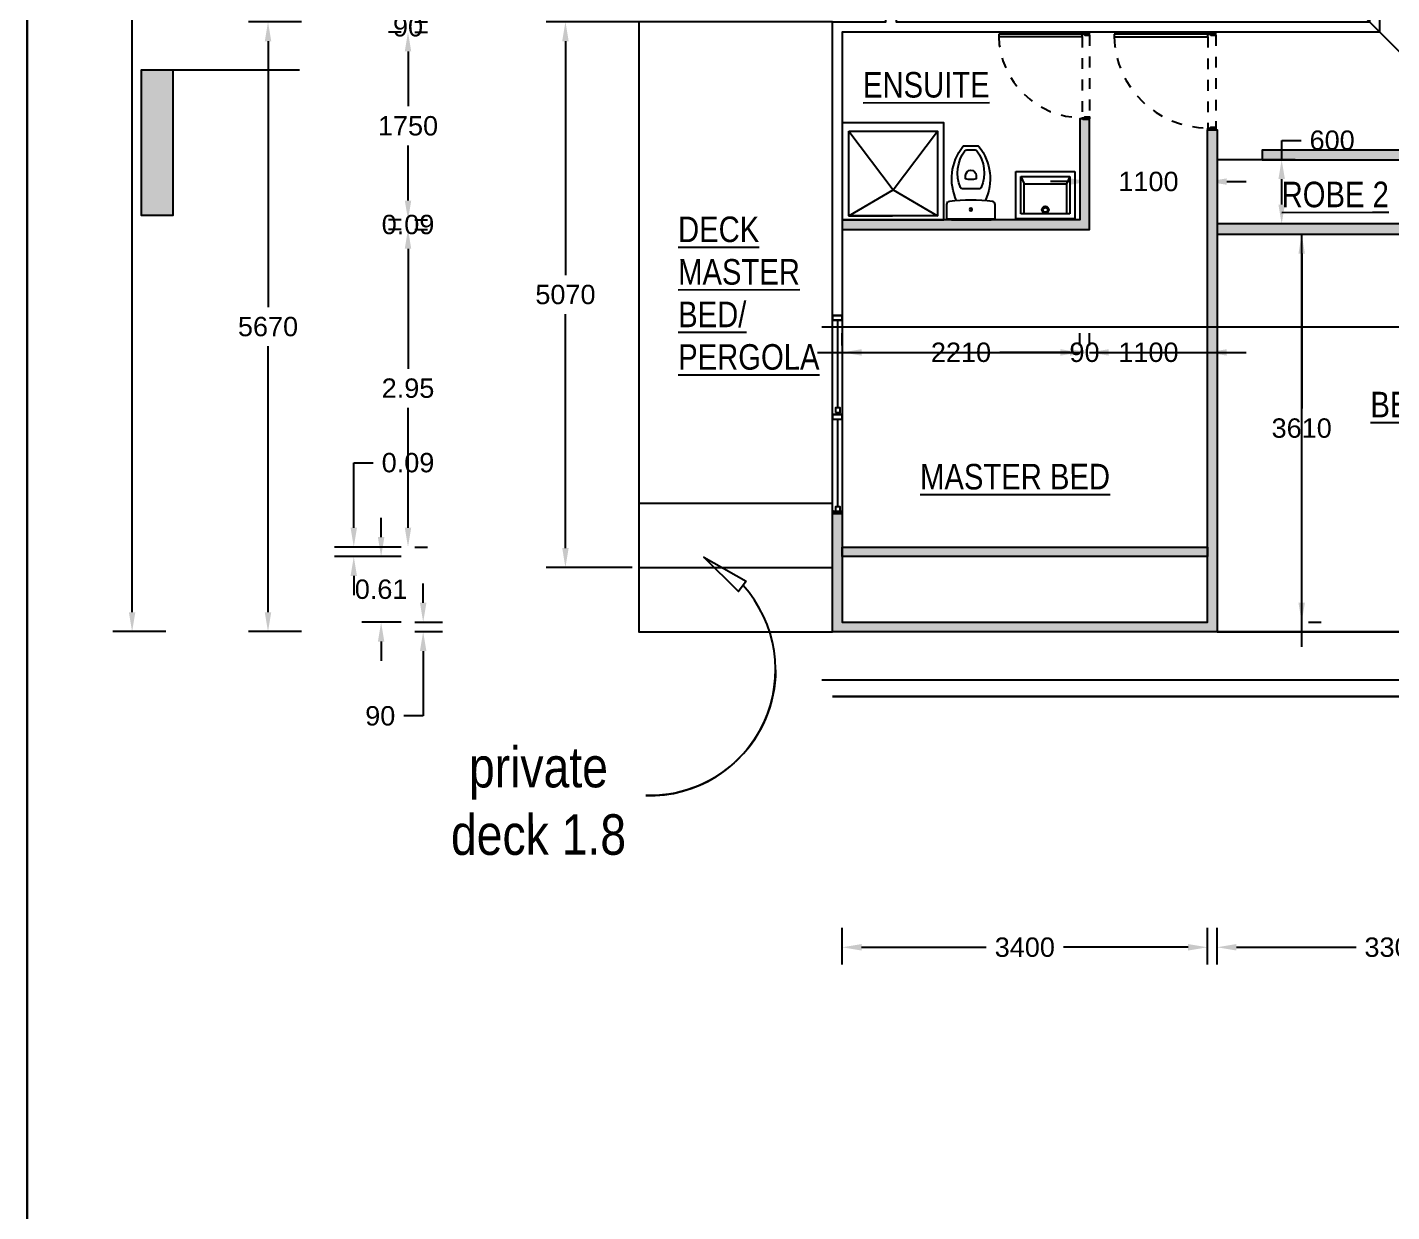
# Model space of a CAD drawing. Header units: metres. Extents: x 8 to 298, y 7 to 251.
# Drawn here: x 236.03 to 248.71, y 181.35 to 192.36 of the extents above; entities that cross this region are included whole.
import ezdxf

# ---------------------------------------------------------------- set-up
doc = ezdxf.new("R2010")
doc.units = ezdxf.units.M
doc.header["$MEASUREMENT"] = 0
for name, pattern in [('ACAD_ISO08W100', [36, 24, -3, 6, -3]), ('DASHED', [19.05, 12.7, -6.35]), ('HIDDEN2', [0.1875, 0.125, -0.0625]), ('HIDDEN4', [0.09375, 0.0625, -0.03125])]:
    doc.linetypes.add(name, pattern=pattern)
for name, color, linetype in [('A-MUROS', 1, 'Continuous'), ('A-NOMBRE_MATERIAL', 4, 'Continuous'), ('A-TEXTOS', 2, 'Continuous'), ('NUEVO DIBUJO', 2, 'Continuous'), ('OP-PROY 1', 8, 'HIDDEN4'), ('OP-PROY 2', 1, 'HIDDEN4')]:
    doc.layers.add(name, color=color, linetype=linetype)
doc.styles.get("Standard").update_dxf_attribs({"font": 'arial.ttf'})
doc.dimstyles.get("Standard").update_dxf_attribs({"dimtxt": 0.18, "dimasz": 0.18, "dimexe": 0.18, "dimexo": 0.0625, "dimgap": 0.09, "dimtad": 0, "dimtih": 1, "dimtoh": 1, "dimzin": 0, "dimdsep": 46, "dimtxsty": 'Standard', "dimcen": 0.09, "dimadec": 0, "dimazin": 0, "dimtfac": 1, "dimtofl": 0, "dimtmove": 0, "dimatfit": 3, "dimfxl": 1, "dimtolj": 1, "dimtzin": 0, "dimarcsym": 0})

# ---------------------------------------------------------------- blocks, each defined once
blk = doc.blocks.new('lavabo')
at = {"layer": 'A-NOMBRE_MATERIAL'}
for p, q in [((3727.56, 8883.29), (3746.3, 8883.29)), ((3727.56, 8868.29), (3727.56, 8883.29)), ((3729.06, 8881.79), (3744.8, 8881.79)), ((3729.06, 8869.79), (3729.06, 8881.79)), ((3730.17, 8872.22), (3730.17, 8881.79)), ((3743.7, 8881.79), (3743.7, 8872.22)), ((3744.8, 8881.79), (3744.8, 8869.79)), ((3746.3, 8883.29), (3746.3, 8868.29)), ((3729.06, 8869.79), (3730.17, 8872.22)), ((3743.7, 8872.22), (3730.17, 8872.22)), ((3744.8, 8869.79), (3743.7, 8872.22)), ((3746.3, 8868.29), (3727.56, 8868.29)), ((3744.8, 8869.79), (3729.06, 8869.79))]:
    blk.add_line(p, q, dxfattribs=at)
for radius in [1.12, 0.75]:
    blk.add_circle((3736.93, 8880.47), radius, dxfattribs=at)
blk = doc.blocks.new('wc')
at = {"layer": 'A-NOMBRE_MATERIAL'}
blk.add_lwpolyline([(3815.26, 8922.86, 0.282054), (3792.38, 8920.24, 0.230623), (3792.04, 8919.53), (3792.04, 8914.14, 0.230623), (3792.38, 8913.44, 0.282054), (3815.26, 8910.81)], format="xyb", dxfattribs=at)
for points in [[(3815.56, 8925.92, -0.379717), (3816.89, 8927.1), (3822.83, 8927.1), (3822.83, 8906.58), (3816.89, 8906.58, -0.379717), (3815.56, 8907.76, -0.059669)], [(3809.66, 8912.45, 0.301967), (3810.2, 8913.27), (3810.2, 8920.41, 0.301967), (3809.66, 8921.23, 0.26573), (3794.18, 8919.34, 0.236687), (3793.83, 8918.62), (3793.83, 8915.06, 0.236687), (3794.18, 8914.34, 0.26573)], [(3804.59, 8914.61), (3806.07, 8914.61, 0.131931), (3806.07, 8919.07), (3804.59, 8919.07, 1)]]:
    blk.add_lwpolyline(points, format="xyb", close=True, dxfattribs=at)
blk.add_circle((3819, 8916.83), 0.567, dxfattribs=at)
blk.add_arc((3891.4, 8916.84), 76.38, 172.2786, 172.2821, dxfattribs=at)
blk = doc.blocks.new('*D126')
at = {"layer": 'A-TEXTOS', "color": 0, "lineweight": -2, "transparency": 16777216}
for p, q in [((237.312, 198.779), (236.82, 198.779)), ((237, 198.599), (237, 192.943)), ((237, 186.923), (237, 192.579)), ((237.312, 186.743), (236.82, 186.743))]:
    blk.add_line(p, q, dxfattribs=at)
at = {"layer": 'A-TEXTOS', "color": 0, "transparency": 16777216}
for points in [[(236.97, 198.599), (237.03, 198.599), (237, 198.779)], [(236.97, 186.923), (237.03, 186.923), (237, 186.743)]]:
    blk.add_solid(points, dxfattribs=at)
at = {"layer": 'Defpoints', "color": 0, "transparency": 16777216}
for p in [(237, 198.779), (237.375, 198.779), (237.375, 186.743)]:
    blk.add_point(p, dxfattribs=at)
at = {"layer": 'A-TEXTOS', "color": 0, "transparency": 16777216, "insert": (237, 192.761), "char_height": 0.18, "attachment_point": 5}
blk.add_mtext('\\A1;12050', dxfattribs=at)
blk = doc.blocks.new('*D127')
at = {"layer": 'A-TEXTOS', "color": 0, "lineweight": -2, "transparency": 16777216}
for p, q in [((238.575, 192.408), (238.083, 192.408)), ((238.263, 192.228), (238.263, 189.757)), ((238.263, 186.923), (238.263, 189.394)), ((238.575, 186.743), (238.083, 186.743))]:
    blk.add_line(p, q, dxfattribs=at)
at = {"layer": 'A-TEXTOS', "color": 0, "transparency": 16777216}
for points in [[(238.233, 192.228), (238.293, 192.228), (238.263, 192.408)], [(238.233, 186.923), (238.293, 186.923), (238.263, 186.743)]]:
    blk.add_solid(points, dxfattribs=at)
at = {"layer": 'Defpoints', "color": 0, "transparency": 16777216}
for p in [(238.263, 192.408), (238.637, 192.408), (238.637, 186.743)]:
    blk.add_point(p, dxfattribs=at)
at = {"layer": 'A-TEXTOS', "color": 0, "transparency": 16777216, "insert": (238.263, 189.576), "char_height": 0.18, "attachment_point": 5}
blk.add_mtext('\\A1;5670', dxfattribs=at)
blk = doc.blocks.new('*D129')
at = {"layer": 'A-TEXTOS', "color": 0, "lineweight": -2, "transparency": 16777216}
for p, q in [((239.705, 187.011), (239.705, 187.191)), ((239.626, 186.831), (239.885, 186.831)), ((239.626, 186.743), (239.885, 186.743)), ((239.705, 186.563), (239.705, 185.96)), ((239.705, 185.96), (239.525, 185.96))]:
    blk.add_line(p, q, dxfattribs=at)
at = {"layer": 'A-TEXTOS', "color": 0, "transparency": 16777216}
for points in [[(239.675, 187.011), (239.735, 187.011), (239.705, 186.831)], [(239.675, 186.563), (239.735, 186.563), (239.705, 186.743)]]:
    blk.add_solid(points, dxfattribs=at)
at = {"layer": 'Defpoints', "color": 0, "transparency": 16777216}
for p in [(239.564, 186.831), (239.705, 186.831), (239.564, 186.743)]:
    blk.add_point(p, dxfattribs=at)
at = {"layer": 'A-TEXTOS', "color": 0, "transparency": 16777216, "insert": (239.306, 185.96), "char_height": 0.18, "attachment_point": 5}
blk.add_mtext('\\A1;90', dxfattribs=at)
blk = doc.blocks.new('*D130')
at = {"layer": 'A-TEXTOS', "color": 0, "lineweight": -2, "transparency": 16777216}
for p, q in [((239.314, 187.621), (239.314, 187.801)), ((239.501, 187.441), (239.134, 187.441)), ((239.501, 186.831), (239.134, 186.831)), ((239.314, 186.651), (239.314, 186.471))]:
    blk.add_line(p, q, dxfattribs=at)
at = {"layer": 'A-TEXTOS', "color": 0, "transparency": 16777216}
for points in [[(239.284, 187.621), (239.344, 187.621), (239.314, 187.441)], [(239.284, 186.651), (239.344, 186.651), (239.314, 186.831)]]:
    blk.add_solid(points, dxfattribs=at)
at = {"layer": 'Defpoints', "color": 0, "transparency": 16777216}
for p in [(239.314, 187.441), (239.564, 187.441), (239.564, 186.831)]:
    blk.add_point(p, dxfattribs=at)
at = {"layer": 'A-TEXTOS', "color": 0, "transparency": 16777216, "insert": (239.314, 187.136), "char_height": 0.18, "attachment_point": 5}
blk.add_mtext('\\A1;0.61', dxfattribs=at)
blk = doc.blocks.new('*D93')
at = {"layer": 'A-TEXTOS', "color": 0, "lineweight": -2, "transparency": 16777216}
for p, q in [((245.896, 190.726), (245.896, 191.104)), ((246.993, 190.726), (246.993, 191.104)), ((245.716, 190.924), (245.536, 190.924)), ((247.173, 190.924), (247.353, 190.924))]:
    blk.add_line(p, q, dxfattribs=at)
at = {"layer": 'A-TEXTOS', "color": 0, "transparency": 16777216}
for points in [[(245.716, 190.954), (245.716, 190.894), (245.896, 190.924)], [(247.173, 190.954), (247.173, 190.894), (246.993, 190.924)]]:
    blk.add_solid(points, dxfattribs=at)
at = {"layer": 'Defpoints', "color": 0, "transparency": 16777216}
for p in [(246.993, 190.924), (245.896, 190.664), (246.993, 190.664)]:
    blk.add_point(p, dxfattribs=at)
at = {"layer": 'A-TEXTOS', "color": 0, "transparency": 16777216, "insert": (246.445, 190.924), "char_height": 0.18, "attachment_point": 5}
blk.add_mtext('\\A1;1100', dxfattribs=at)
blk = doc.blocks.new('*D98')
at = {"layer": 'A-TEXTOS', "color": 0, "lineweight": -2, "transparency": 16777216}
for p, q in [((243.599, 189.4), (243.599, 189.517)), ((245.807, 189.4), (245.807, 189.517)), ((243.779, 189.337), (244.343, 189.337)), ((245.627, 189.337), (245.063, 189.337))]:
    blk.add_line(p, q, dxfattribs=at)
at = {"layer": 'A-TEXTOS', "color": 0, "transparency": 16777216}
for points in [[(243.779, 189.367), (243.779, 189.307), (243.599, 189.337)], [(245.627, 189.367), (245.627, 189.307), (245.807, 189.337)]]:
    blk.add_solid(points, dxfattribs=at)
at = {"layer": 'Defpoints', "color": 0, "transparency": 16777216}
for p in [(243.599, 189.337), (245.807, 189.337), (245.807, 189.337)]:
    blk.add_point(p, dxfattribs=at)
at = {"layer": 'A-TEXTOS', "color": 0, "transparency": 16777216, "insert": (244.703, 189.337), "char_height": 0.18, "attachment_point": 5}
blk.add_mtext('\\A1;2210', dxfattribs=at)
blk = doc.blocks.new('*D99')
at = {"layer": 'A-TEXTOS', "color": 0, "lineweight": -2, "transparency": 16777216}
for p, q in [((245.807, 189.4), (245.807, 189.517)), ((245.896, 189.4), (245.896, 189.517)), ((245.627, 189.337), (245.447, 189.337)), ((246.076, 189.337), (246.256, 189.337))]:
    blk.add_line(p, q, dxfattribs=at)
at = {"layer": 'A-TEXTOS', "color": 0, "transparency": 16777216}
for points in [[(245.627, 189.367), (245.627, 189.307), (245.807, 189.337)], [(246.076, 189.367), (246.076, 189.307), (245.896, 189.337)]]:
    blk.add_solid(points, dxfattribs=at)
at = {"layer": 'Defpoints', "color": 0, "transparency": 16777216}
for p in [(245.807, 189.337), (245.896, 189.337), (245.896, 189.337)]:
    blk.add_point(p, dxfattribs=at)
at = {"layer": 'A-TEXTOS', "color": 0, "transparency": 16777216, "insert": (245.851, 189.337), "char_height": 0.18, "width": 0.54591, "attachment_point": 5}
blk.add_mtext('\\A1;90', dxfattribs=at)
blk = doc.blocks.new('*D187')
at = {"layer": 'A-TEXTOS', "color": 0, "lineweight": -2, "transparency": 16777216}
for p, q in [((245.896, 189.4), (245.896, 189.517)), ((246.993, 189.4), (246.993, 189.517)), ((245.716, 189.337), (245.536, 189.337)), ((247.173, 189.337), (247.353, 189.337))]:
    blk.add_line(p, q, dxfattribs=at)
at = {"layer": 'A-TEXTOS', "color": 0, "transparency": 16777216}
for points in [[(245.716, 189.367), (245.716, 189.307), (245.896, 189.337)], [(247.173, 189.367), (247.173, 189.307), (246.993, 189.337)]]:
    blk.add_solid(points, dxfattribs=at)
at = {"layer": 'Defpoints', "color": 0, "transparency": 16777216}
for p in [(245.896, 189.337), (246.993, 189.337), (246.993, 189.337)]:
    blk.add_point(p, dxfattribs=at)
at = {"layer": 'A-TEXTOS', "color": 0, "transparency": 16777216, "insert": (246.445, 189.337), "char_height": 0.18, "attachment_point": 5}
blk.add_mtext('\\A1;1100', dxfattribs=at)
blk = doc.blocks.new('*D100')
at = {"layer": 'Defpoints', "color": 0, "transparency": 16777216}
for p in [(247.869, 190.435), (247.869, 190.435), (247.869, 186.831)]:
    blk.add_point(p, dxfattribs=at)
at = {"layer": 'NUEVO DIBUJO', "color": 0, "lineweight": -2, "transparency": 16777216}
for p, q in [((247.932, 190.435), (248.049, 190.435)), ((247.869, 190.255), (247.869, 188.815)), ((247.869, 187.011), (247.869, 188.451)), ((247.932, 186.831), (248.049, 186.831))]:
    blk.add_line(p, q, dxfattribs=at)
at = {"layer": 'NUEVO DIBUJO', "color": 0, "transparency": 16777216}
for points in [[(247.839, 190.255), (247.899, 190.255), (247.869, 190.435)], [(247.839, 187.011), (247.899, 187.011), (247.869, 186.831)]]:
    blk.add_solid(points, dxfattribs=at)
at = {"layer": 'NUEVO DIBUJO', "color": 0, "transparency": 16777216, "insert": (247.869, 188.633), "char_height": 0.18, "attachment_point": 5}
blk.add_mtext('\\A1;3610', dxfattribs=at)
blk = doc.blocks.new('*D188')
at = {"layer": 'A-TEXTOS', "color": 0, "lineweight": -2, "transparency": 16777216}
for p, q in [((247.683, 191.127), (247.683, 191.307)), ((247.683, 191.307), (247.863, 191.307)), ((247.807, 191.127), (247.503, 191.127)), ((247.683, 190.71), (247.683, 190.947)), ((247.807, 190.53), (247.503, 190.53))]:
    blk.add_line(p, q, dxfattribs=at)
at = {"layer": 'A-TEXTOS', "color": 0, "transparency": 16777216}
for points in [[(247.653, 190.947), (247.713, 190.947), (247.683, 191.127)], [(247.653, 190.71), (247.713, 190.71), (247.683, 190.53)]]:
    blk.add_solid(points, dxfattribs=at)
at = {"layer": 'Defpoints', "color": 0, "transparency": 16777216}
for p in [(247.683, 191.127), (247.869, 191.127), (247.869, 190.53)]:
    blk.add_point(p, dxfattribs=at)
at = {"layer": 'A-TEXTOS', "color": 0, "transparency": 16777216, "insert": (248.152, 191.307), "char_height": 0.18, "attachment_point": 5}
blk.add_mtext('\\A1;600', dxfattribs=at)
blk = doc.blocks.new('*D101')
at = {"layer": 'A-TEXTOS', "color": 0, "lineweight": -2, "transparency": 16777216}
for p, q in [((239.06, 187.709), (239.06, 188.312)), ((239.06, 188.312), (239.24, 188.312)), ((239.501, 187.529), (238.88, 187.529)), ((239.501, 187.441), (238.88, 187.441)), ((239.06, 187.261), (239.06, 187.081))]:
    blk.add_line(p, q, dxfattribs=at)
at = {"layer": 'A-TEXTOS', "color": 0, "transparency": 16777216}
for points in [[(239.03, 187.709), (239.09, 187.709), (239.06, 187.529)], [(239.03, 187.261), (239.09, 187.261), (239.06, 187.441)]]:
    blk.add_solid(points, dxfattribs=at)
at = {"layer": 'Defpoints', "color": 0, "transparency": 16777216}
for p in [(239.06, 187.529), (239.564, 187.529), (239.564, 187.441)]:
    blk.add_point(p, dxfattribs=at)
at = {"layer": 'A-TEXTOS', "color": 0, "transparency": 16777216, "insert": (239.564, 188.312), "char_height": 0.18, "attachment_point": 5}
blk.add_mtext('\\A1;0.09', dxfattribs=at)
blk = doc.blocks.new('*D102')
at = {"layer": 'A-TEXTOS', "color": 0, "lineweight": -2, "transparency": 16777216}
for p, q in [((239.626, 190.48), (239.744, 190.48)), ((239.564, 190.3), (239.564, 189.186)), ((239.564, 187.709), (239.564, 188.822)), ((239.626, 187.529), (239.744, 187.529))]:
    blk.add_line(p, q, dxfattribs=at)
at = {"layer": 'A-TEXTOS', "color": 0, "transparency": 16777216}
for points in [[(239.534, 190.3), (239.594, 190.3), (239.564, 190.48)], [(239.534, 187.709), (239.594, 187.709), (239.564, 187.529)]]:
    blk.add_solid(points, dxfattribs=at)
at = {"layer": 'Defpoints', "color": 0, "transparency": 16777216}
for p in [(239.564, 190.48), (239.564, 190.48), (239.564, 187.529)]:
    blk.add_point(p, dxfattribs=at)
at = {"layer": 'A-TEXTOS', "color": 0, "transparency": 16777216, "insert": (239.564, 189.004), "char_height": 0.18, "attachment_point": 5}
blk.add_mtext('\\A1;2.95', dxfattribs=at)
blk = doc.blocks.new('*D107')
at = {"layer": 'A-TEXTOS', "color": 0, "lineweight": -2, "transparency": 16777216}
for p, q in [((239.564, 192.588), (239.564, 192.768)), ((239.626, 192.408), (239.744, 192.408)), ((239.501, 192.313), (239.384, 192.313)), ((239.564, 192.133), (239.564, 191.953))]:
    blk.add_line(p, q, dxfattribs=at)
at = {"layer": 'A-TEXTOS', "color": 0, "transparency": 16777216}
for points in [[(239.534, 192.588), (239.594, 192.588), (239.564, 192.408)], [(239.534, 192.133), (239.594, 192.133), (239.564, 192.313)]]:
    blk.add_solid(points, dxfattribs=at)
at = {"layer": 'Defpoints', "color": 0, "transparency": 16777216}
for p in [(239.564, 192.408), (239.564, 192.313), (239.564, 192.313)]:
    blk.add_point(p, dxfattribs=at)
at = {"layer": 'A-TEXTOS', "color": 0, "transparency": 16777216, "insert": (239.564, 192.361), "char_height": 0.18, "attachment_point": 5}
blk.add_mtext('\\A1;90', dxfattribs=at)
blk = doc.blocks.new('*D108')
at = {"layer": 'A-TEXTOS', "color": 0, "lineweight": -2, "transparency": 16777216}
for p, q in [((239.626, 192.313), (239.744, 192.313)), ((239.564, 192.133), (239.564, 191.623)), ((239.564, 190.748), (239.564, 191.259)), ((239.626, 190.568), (239.744, 190.568))]:
    blk.add_line(p, q, dxfattribs=at)
at = {"layer": 'A-TEXTOS', "color": 0, "transparency": 16777216}
for points in [[(239.534, 192.133), (239.594, 192.133), (239.564, 192.313)], [(239.534, 190.748), (239.594, 190.748), (239.564, 190.568)]]:
    blk.add_solid(points, dxfattribs=at)
at = {"layer": 'Defpoints', "color": 0, "transparency": 16777216}
for p in [(239.564, 192.313), (239.564, 190.568), (239.564, 190.568)]:
    blk.add_point(p, dxfattribs=at)
at = {"layer": 'A-TEXTOS', "color": 0, "transparency": 16777216, "insert": (239.564, 191.441), "char_height": 0.18, "attachment_point": 5}
blk.add_mtext('\\A1;1750', dxfattribs=at)
blk = doc.blocks.new('*D109')
at = {"layer": 'A-TEXTOS', "color": 0, "lineweight": -2, "transparency": 16777216}
for p, q in [((239.564, 190.748), (239.564, 190.928)), ((239.501, 190.568), (239.384, 190.568)), ((239.501, 190.48), (239.384, 190.48)), ((239.564, 190.3), (239.564, 190.12))]:
    blk.add_line(p, q, dxfattribs=at)
at = {"layer": 'A-TEXTOS', "color": 0, "transparency": 16777216}
for points in [[(239.534, 190.748), (239.594, 190.748), (239.564, 190.568)], [(239.534, 190.3), (239.594, 190.3), (239.564, 190.48)]]:
    blk.add_solid(points, dxfattribs=at)
at = {"layer": 'Defpoints', "color": 0, "transparency": 16777216}
for p in [(239.564, 190.568), (239.564, 190.48), (239.564, 190.48)]:
    blk.add_point(p, dxfattribs=at)
at = {"layer": 'A-TEXTOS', "color": 0, "transparency": 16777216, "insert": (239.564, 190.524), "char_height": 0.18, "attachment_point": 5}
blk.add_mtext('\\A1;0.09', dxfattribs=at)
blk = doc.blocks.new('*D112')
at = {"layer": 'Defpoints', "color": 0, "transparency": 16777216}
for p in [(246.993, 183.811), (243.599, 183.589), (246.993, 183.589)]:
    blk.add_point(p, dxfattribs=at)
at = {"layer": 'NUEVO DIBUJO', "color": 0, "lineweight": -2, "transparency": 16777216}
for p, q in [((243.599, 183.652), (243.599, 183.991)), ((246.993, 183.652), (246.993, 183.991)), ((243.779, 183.811), (244.938, 183.811)), ((246.813, 183.811), (245.655, 183.811))]:
    blk.add_line(p, q, dxfattribs=at)
at = {"layer": 'NUEVO DIBUJO', "color": 0, "transparency": 16777216}
for points in [[(243.779, 183.841), (243.779, 183.781), (243.599, 183.811)], [(246.813, 183.841), (246.813, 183.781), (246.993, 183.811)]]:
    blk.add_solid(points, dxfattribs=at)
at = {"layer": 'NUEVO DIBUJO', "color": 0, "transparency": 16777216, "insert": (245.296, 183.811), "char_height": 0.18, "attachment_point": 5}
blk.add_mtext('\\A1;3400', dxfattribs=at)
blk = doc.blocks.new('*D113')
at = {"layer": 'Defpoints', "color": 0, "transparency": 16777216}
for p in [(250.382, 183.811), (247.082, 183.589), (250.382, 183.589)]:
    blk.add_point(p, dxfattribs=at)
at = {"layer": 'NUEVO DIBUJO', "color": 0, "lineweight": -2, "transparency": 16777216}
for p, q in [((247.082, 183.652), (247.082, 183.991)), ((250.382, 183.652), (250.382, 183.991)), ((247.262, 183.811), (248.374, 183.811)), ((250.202, 183.811), (249.09, 183.811))]:
    blk.add_line(p, q, dxfattribs=at)
at = {"layer": 'NUEVO DIBUJO', "color": 0, "transparency": 16777216}
for points in [[(247.262, 183.841), (247.262, 183.781), (247.082, 183.811)], [(250.202, 183.841), (250.202, 183.781), (250.382, 183.811)]]:
    blk.add_solid(points, dxfattribs=at)
at = {"layer": 'NUEVO DIBUJO', "color": 0, "transparency": 16777216, "insert": (248.732, 183.811), "char_height": 0.18, "attachment_point": 5}
blk.add_mtext('\\A1;3300', dxfattribs=at)
blk = doc.blocks.new('P-0')
for points in [[(-0.014, 1.259), (-0.047, 1.259), (-0.047, 0.1), (-0.014, 0.1)], [(-1.194, 0.01), (-1.188, 0.01), (-1.188, 0.09), (-1.194, 0.09)], [(-1.188, 0.1), (-1.174, 0.1), (-1.174, 0.062), (-1.161, 0.062), (-1.161, 0.016), (-1.161, 0), (-1.188, 0)], [(0, 0.1), (-0.014, 0.1), (-0.014, 0.062), (-0.026, 0.062), (-0.026, 0.016), (-0.026, 0), (0, 0)], [(0, 0.01), (0.006, 0.01), (0.006, 0.09), (0, 0.09)]]:
    blk.add_lwpolyline(points, close=True)
at = {"layer": 'OP-PROY 1', "linetype": 'HIDDEN4'}
blk.add_arc((-0.013, 0.1), 1.16, 91.6414, 179.9839, dxfattribs=at)
at = {"layer": 'OP-PROY 2', "linetype": 'HIDDEN2'}
for p, q in [((-0.047, 0.1), (-1.174, 0.1)), ((-0.026, 0), (-1.161, 0))]:
    blk.add_line(p, q, dxfattribs=at)
blk = doc.blocks.new('*D178')
at = {"layer": 'Defpoints', "color": 0, "transparency": 16777216}
for p in [(241.027, 192.408), (241.861, 192.408), (241.71, 187.339)]:
    blk.add_point(p, dxfattribs=at)
at = {"layer": 'NUEVO DIBUJO', "color": 0, "lineweight": -2, "transparency": 16777216}
for p, q in [((241.798, 192.408), (240.847, 192.408)), ((241.027, 192.228), (241.027, 190.056)), ((241.027, 187.519), (241.027, 189.692)), ((241.648, 187.339), (240.847, 187.339))]:
    blk.add_line(p, q, dxfattribs=at)
at = {"layer": 'NUEVO DIBUJO', "color": 0, "transparency": 16777216}
for points in [[(240.997, 192.228), (241.057, 192.228), (241.027, 192.408)], [(240.997, 187.519), (241.057, 187.519), (241.027, 187.339)]]:
    blk.add_solid(points, dxfattribs=at)
at = {"layer": 'NUEVO DIBUJO', "color": 0, "transparency": 16777216, "insert": (241.027, 189.874), "char_height": 0.18, "attachment_point": 5}
blk.add_mtext('\\A1;5070', dxfattribs=at)

msp = doc.modelspace()

# ---------------------------------------------------------------- hatches: boundary and pattern name
at = {"layer": 'A-MUROS'}
h = msp.add_hatch(color=256, dxfattribs=at)
h.dxf.hatch_style = 1
h.paths.add_polyline_path([(243.5101639, 187.8400809), (243.5989958, 187.8400809), (243.5989958, 186.8314109), (246.9933879, 186.8314109), (246.9933879, 191.4059469), (247.0824296, 191.4059469), (247.0824296, 186.742534), (243.5101639, 186.742534)])
h.paths.add_polyline_path([(243.5989958, 187.5292367), (246.9933879, 187.5292367), (246.9933879, 187.4405097), (243.5989958, 187.4405097)], flags=17)
edge = h.paths.add_edge_path()
edge.add_line((243.5989958, 190.4795591), (245.8958559, 190.4795591))
edge.add_line((245.8958559, 190.4795591), (245.8958559, 191.5075633))
edge.add_line((245.8958559, 191.5075633), (245.807084, 191.5075633))
edge.add_line((245.807084, 191.5075633), (245.807084, 190.568436))
edge.add_line((245.807084, 190.568436), (243.5989958, 190.568436))
h = msp.add_hatch(color=1, dxfattribs=at)
h.dxf.hatch_style = 1
h.paths.add_polyline_path([(249.4467913, 191.2154536), (247.5026971, 191.2154536), (247.5026971, 191.1267266), (249.4467913, 191.1267266)])
h.paths.add_polyline_path([(249.2838632, 190.5303673), (249.1950913, 190.5303673), (249.1950913, 191.1267266), (249.2838632, 191.1267266)])
h.paths.add_polyline_path([(247.0824296, 190.4351956), (249.2838632, 190.4351956), (249.2838632, 190.5303673), (247.0824296, 190.5303673)])
at = {"layer": 'NUEVO DIBUJO', "linetype": 'DASHED'}
h = msp.add_hatch(color=2, dxfattribs=at)
h.dxf.hatch_style = 1
h.paths.add_polyline_path([(253.3065983, 181.8951625), (251.9551603, 181.8951625), (251.9551603, 181.5969079), (253.3065983, 181.5969079)])
h.paths.add_polyline_path([(237.3812269, 191.9579427), (237.0829873, 191.9579427), (237.0829873, 190.6127995), (237.3812269, 190.6127995)])

# ---------------------------------------------------------------- linework, layer by layer
at = {"color": 0}
for p, q in [((236.0258756, 214.4002363), (236.0258756, 171.3259821)), ((244.5000994, 190.568436), (244.5445228, 190.568436)), ((244.6204953, 190.568436), (244.6140956, 190.568436)), ((244.6268951, 190.568436), (244.6204953, 190.568436)), ((244.633085, 190.568436), (244.6268951, 190.568436)), ((244.6395297, 190.568436), (244.633085, 190.568436)), ((244.6523291, 190.568436), (244.6395297, 190.568436)), ((244.6523291, 190.568436), (244.944139, 190.568436)), ((244.9503289, 190.568436), (244.944139, 190.568436)), ((244.9631734, 190.568436), (244.9503289, 190.568436)), ((244.9695731, 190.568436), (244.9631734, 190.568436)), ((244.9759578, 190.568436), (244.9695731, 190.568436)), ((244.9759578, 190.568436), (244.9759578, 190.568436)), ((243.5800064, 188.8237216), (243.535598, 188.8237216)), ((243.5800064, 188.7793581), (243.5800064, 188.8237216)), ((243.5101639, 187.8718548), (243.5101639, 187.8400809)), ((243.5101639, 187.8400809), (243.5989958, 187.8400809)), ((243.5989958, 187.8400809), (243.5101639, 187.8400809)), ((243.535598, 187.9036287), (243.535598, 187.8592652)), ((243.5800064, 187.9036287), (243.535598, 187.9036287)), ((243.5800064, 187.8592652), (243.5800064, 187.9036287)), ((243.5989958, 187.8400809), (243.5989958, 187.8592652)), ((241.8116241, 185.219787), (241.7736603, 185.219787))]:
    msp.add_line(p, q, dxfattribs=at)
at = {"color": 7}
for p, q in [((244.6140956, 190.568436), (244.658519, 190.568436)), ((244.6523291, 190.568436), (244.944139, 190.568436)), ((244.944139, 190.568436), (244.9821477, 190.568436))]:
    msp.add_line(p, q, dxfattribs=at)
at = {"color": 174}
for p, q in [((243.5545724, 189.6359033), (243.5545724, 188.8237216)), ((243.5545724, 188.7158104), (243.5545724, 187.9036287))]:
    msp.add_line(p, q, dxfattribs=at)
at = {"color": 2}
for points in [[(243.5989958, 188.7601739), (243.5101639, 188.7601739), (243.5101639, 189.6802668), (243.5989958, 189.6802668)], [(243.5989958, 187.8400809), (243.5101639, 187.8400809), (243.5101639, 188.7601739), (243.5989958, 188.7601739)]]:
    msp.add_lwpolyline(points, close=True, dxfattribs=at)
at = {"color": 0}
msp.add_open_spline([(242.9792234, 186.3873263), (242.9792234, 185.7464536), (242.4525567, 185.219787), (241.8116241, 185.219787)], degree=3, dxfattribs=at)
at = {"layer": 'A-MUROS'}
for points in [[(243.5989958, 189.6357534), (243.5101639, 189.6357534), (243.5101639, 192.408472), (244.0050567, 192.408472), (244.0050567, 192.5796312), (244.1002284, 192.5796312), (244.1002284, 192.408472), (248.5036052, 192.408472), (248.5036052, 192.9985365), (248.5923772, 192.9985365), (248.5923772, 192.3133003), (243.5989958, 192.3133003), (243.5989958, 189.6357534)], [(243.5101639, 187.8400809), (243.5989958, 187.8400809), (243.5989958, 186.8314109), (246.9933879, 186.8314109), (246.9933879, 191.4059469), (247.0824296, 191.4059469), (247.0824296, 186.742534), (243.5101639, 186.742534), (243.5101639, 187.8400809)]]:
    msp.add_lwpolyline(points, dxfattribs=at)
msp.add_lwpolyline([(247.0824296, 190.4351956), (249.2838632, 190.4351956), (249.2838632, 190.5303673), (247.0824296, 190.5303673)], close=True, dxfattribs=at)
at = {"layer": 'A-TEXTOS'}
for p, q in [((243.3705838, 189.3374988), (245.807084, 189.3374988)), ((245.8958559, 189.3374988), (247.2217999, 189.3374988))]:
    msp.add_line(p, q, dxfattribs=at)
msp.add_lwpolyline([(238.5549711, 191.9579427), (237.0829873, 191.9579427), (237.0829873, 190.6127995), (237.3812269, 190.6127995), (237.3812269, 191.9579427)], dxfattribs=at)
at = {"layer": 'NUEVO DIBUJO', "color": 2, "linetype": 'DASHED'}
msp.add_line((251.339983, 189.5721394), (248.0531359, 192.8525566), dxfattribs=at)
at = {"layer": 'NUEVO DIBUJO', "linetype": 'ByBlock'}
msp.add_line((244.5000994, 191.4693447), (243.5989958, 191.4693447), dxfattribs=at)
at = {"layer": 'NUEVO DIBUJO', "color": 2}
for p, q in [((247.5026971, 191.1267266), (247.0824296, 191.1267266)), ((241.7101639, 187.9355524), (243.5101639, 187.9355524)), ((241.7101639, 187.3390432), (243.5101639, 187.3390432))]:
    msp.add_line(p, q, dxfattribs=at)
at = {"layer": 'NUEVO DIBUJO', "color": 1}
msp.add_line((247.8691323, 186.6029988), (247.8691323, 190.4351956), dxfattribs=at)
at = {"layer": 'NUEVO DIBUJO', "color": 1, "linetype": 'ACAD_ISO08W100', "lineweight": 30}
msp.add_line((247.0824296, 186.742534), (261.4913637, 186.742534), dxfattribs=at)
at = {"layer": 'NUEVO DIBUJO', "color": 1, "linetype": 'ACAD_ISO08W100'}
msp.add_line((262.0940179, 186.2921546), (243.4087574, 186.2921546), dxfattribs=at)
at = {"layer": 'NUEVO DIBUJO', "color": 2}
for points in [[(236.0258756, 214.4002363), (297.8544523, 214.4002363), (297.8544523, 171.3259821), (236.0258756, 171.3259821)], [(243.5101639, 192.408472), (241.7101639, 192.408472), (241.7101639, 186.742534), (243.5101639, 186.742534)], [(243.5989958, 190.568436), (244.5445228, 190.568436), (244.5445228, 191.4693447), (243.5989958, 191.4693447)], [(243.6602939, 191.3908668), (244.4832248, 191.3908668), (244.4832248, 190.6067689), (243.6602939, 190.6067689)], [(243.5989958, 189.6802668), (243.5101639, 189.6802668), (243.5101639, 189.6359033), (243.5989958, 189.6359033)], [(243.535598, 188.7793581), (243.5800064, 188.7793581), (243.5800064, 188.8237216), (243.535598, 188.8237216)], [(243.5989958, 188.7601739), (243.5101639, 188.7601739), (243.5101639, 188.7158104), (243.5989958, 188.7158104)], [(243.5101639, 187.8400809), (243.5989958, 187.8400809), (243.5989958, 187.8592652), (243.5101639, 187.8592652)], [(243.535598, 187.8592652), (243.5800064, 187.8592652), (243.5800064, 187.9036287), (243.535598, 187.9036287)], [(243.5989958, 187.5292367), (246.9933879, 187.5292367), (246.9933879, 187.4405097), (243.5989958, 187.4405097)]]:
    msp.add_lwpolyline(points, close=True, dxfattribs=at)
for points in [[(243.5989958, 190.4795591), (245.8958559, 190.4795591), (245.8958559, 191.5075633), (245.807084, 191.5075633), (245.807084, 190.568436), (243.5989958, 190.568436)], [(243.6602939, 191.3908668), (244.0717593, 190.8457513), (244.4832248, 191.3908668)], [(243.6602939, 190.6067689), (244.0717593, 190.8457513), (244.4832248, 190.6067689)], [(243.6602939, 190.6067689), (244.0657571, 190.6067689)], [(242.7063429, 187.2119478), (242.6365603, 187.1167761), (242.3131264, 187.434065), (242.7063429, 187.2119478)]]:
    msp.add_lwpolyline(points, dxfattribs=at)
at = {"layer": 'NUEVO DIBUJO', "color": 1}
msp.add_lwpolyline([(249.4467913, 191.2154536), (247.5026971, 191.2154536), (247.5026971, 191.1267266), (249.4467913, 191.1267266)], close=True, dxfattribs=at)
at = {"layer": 'NUEVO DIBUJO', "color": 2, "linetype": 'DASHED'}
msp.add_lwpolyline([(251.3397664, 189.5723556), (243.4087574, 189.5723556)], dxfattribs=at)
at = {"layer": 'NUEVO DIBUJO', "color": 1, "linetype": 'ACAD_ISO08W100', "lineweight": 30}
msp.add_lwpolyline([(243.5101639, 186.13973), (261.4913637, 186.13973)], dxfattribs=at)
at = {"layer": 'NUEVO DIBUJO', "color": 2}
msp.add_arc((241.809565, 186.3886736), 1.169438, 268.2406017, 42.08778936, dxfattribs=at)

# ---------------------------------------------------------------- block references
at = {"rotation": 90}
for p, xscale, yscale, zscale in [((245.8958559, 192.3024472), 0.6691855620336532, 0.6691855620336532, 0.6691855620336532), ((247.0724609, 192.3037482), 0.7521898488413732, 0.7521898488413732, 0.7521898488413732)]:
    msp.add_blockref('P-0', p, dxfattribs=dict(at, xscale=xscale, yscale=yscale, zscale=zscale))
at = {"layer": 'NUEVO DIBUJO'}
for name, p, xscale, yscale, zscale, rotation in [('wc', (441.0433314, 274.7149993), -0.02200872553049156, 0.02200872553049156, 0.02200872553049156, 90), ('lavabo', (354.2854617, 449.2118624), 0.02911449370270588, 0.02911449370270588, 0.02911449370270588, 179.9999999999999)]:
    msp.add_blockref(name, p, dxfattribs=dict(at, xscale=xscale, yscale=yscale, zscale=zscale, rotation=rotation))

# ---------------------------------------------------------------- texts
at = {"linetype": 'ByBlock', "insert": (239.2858862, 185.6707207), "char_height": 0.375725824, "attachment_point": 1, "rotation": 0.05406191}
msp.add_mtext_dynamic_manual_height_columns('\\pxqc;{\\fArial Narrow|b0|i0|c0|p34;private\\Pdeck 1.8}', width=2.980366205, gutter_width=1.8786291, heights=[0], dxfattribs=at)
at = {"layer": 'NUEVO DIBUJO', "linetype": 'ByBlock', "char_height": 0.237109014, "attachment_point": 1, "rotation": 0.05406191}
for s, insert in [('\\pxql;{\\fArial Narrow|b0|i0|c0|p34;\\LENSUITE}', (243.7921295, 191.9411322)), ('{\\fArial Narrow|b0|i0|c0|p34;\\LROBE 2}', (247.6826971, 190.922274)), ('\\pxql;{\\fArial Narrow|b0|i0|c0|p34;\\LDECK\\P\\pq*;MASTER\\P\\pql;BED/\\PPERGOLA}', (242.0735308, 190.5986673)), ('{\\fArial Narrow|b0|i0|c0|p34;\\LBED 2}', (248.5075107, 188.9710504)), ('{\\fArial Narrow|b0|i0|c0|p34;\\LMASTER BED}', (244.3223263, 188.3007181))]:
    msp.add_mtext_dynamic_manual_height_columns(s, width=1.880817468, gutter_width=1.1855451, heights=[0], dxfattribs=dict(at, insert=insert))

# ---------------------------------------------------------------- dimensions: what is measured, and where the dimension line sits
at = {"layer": 'A-TEXTOS'}
for base, p1, p2, text, picture, middle in [((237.0003753, 198.7786805), (237.3748122, 186.742534), (237.3748122, 198.7786805), '12050', '*D126', (237.0003753, 192.7606073)), ((238.2631312, 192.408472), (238.6373733, 186.742534), (238.6373733, 192.408472), '5670', '*D127', (238.2631312, 189.575503)), ((239.5636861, 190.568436), (239.5636861, 192.3133003), (239.5636861, 190.568436), '1750', '*D108', (239.5636861, 191.4408682)), ((247.6826971, 191.1267266), (247.8691323, 190.5303673), (247.8691323, 191.1267266), '600', '*D188', (248.1517285, 191.3067266))]:
    dim = msp.add_linear_dim(base=base, p1=p1, p2=p2, angle=90, text=text, dimstyle='Standard', dxfattribs=at)
    dim.commit()
    dim.dimension.update_dxf_attribs({"geometry": picture, "text_midpoint": middle})
for base, p1, p2, picture, middle in [((239.5636861, 192.3133003), (239.5636861, 192.408472), (239.5636861, 192.3133003), '*D107', (239.5636861, 192.3608862)), ((239.7050811, 186.8314109), (239.5636861, 186.742534), (239.5636861, 186.8314109), '*D129', (239.3064658, 185.959577))]:
    dim = msp.add_linear_dim(base=base, p1=p1, p2=p2, angle=90, text='90', dimstyle='Standard', dxfattribs=at)
    dim.commit()
    dim.dimension.update_dxf_attribs({"geometry": picture, "text_midpoint": middle, "dimtype": 160})
for base, p1, p2, text, picture, middle in [((246.9933879, 190.9236437), (245.8958559, 190.6636077), (246.9933879, 190.6636077), '1100', '*D93', (246.4446219, 190.9236437)), ((245.807084, 189.3374988), (243.5989958, 189.3374988), (245.807084, 189.3374988), '2210', '*D98', (244.7030399, 189.3374988)), ((246.9933879, 189.3374988), (245.8958559, 189.3374988), (246.9933879, 189.3374988), '1100', '*D187', (246.4446219, 189.3374988))]:
    dim = msp.add_linear_dim(base=base, p1=p1, p2=p2, text=text, dimstyle='Standard', dxfattribs=at)
    dim.commit()
    dim.dimension.update_dxf_attribs({"geometry": picture, "text_midpoint": middle})
for base, p1, p2, picture, middle in [((239.5636861, 190.4795591), (239.5636861, 190.568436), (239.5636861, 190.4795591), '*D109', (239.5636861, 190.5239976)), ((239.059723, 187.5292367), (239.5636861, 187.4405097), (239.5636861, 187.5292367), '*D101', (239.5636861, 188.3121937)), ((239.313826, 187.4405097), (239.5636861, 186.8314109), (239.5636861, 187.4405097), '*D130', (239.313826, 187.1359603))]:
    dim = msp.add_linear_dim(base=base, p1=p1, p2=p2, angle=90, dimstyle='Standard', dxfattribs=at)
    dim.commit()
    dim.dimension.update_dxf_attribs({"geometry": picture, "text_midpoint": middle, "dimtype": 160})
dim = msp.add_linear_dim(base=(239.5636861, 190.4795591), p1=(239.5636861, 187.5292367), p2=(239.5636861, 190.4795591), angle=90, dimstyle='Standard', dxfattribs=at)
dim.commit()
dim.dimension.update_dxf_attribs({"geometry": '*D102', "text_midpoint": (239.5636861, 189.0043979)})
dim = msp.add_linear_dim(base=(245.8958559, 189.3374988), p1=(245.807084, 189.3374988), p2=(245.8958559, 189.3374988), text='90', dimstyle='Standard', dxfattribs=at)
dim.commit()
dim.dimension.update_dxf_attribs({"geometry": '*D99', "text_midpoint": (245.85147, 189.3374988), "dimtype": 160})
at = {"layer": 'NUEVO DIBUJO', "color": 2}
for base, p1, p2, text, picture, middle in [((241.0272121, 192.408472), (241.7101639, 187.3390432), (241.8605762, 192.408472), '5070', '*D178', (241.0272121, 189.8737576)), ((247.8691323, 190.4351956), (247.8691323, 186.8314109), (247.8691323, 190.4351956), '3610', '*D100', (247.8691323, 188.6333033))]:
    dim = msp.add_linear_dim(base=base, p1=p1, p2=p2, angle=90, text=text, dimstyle='Standard', dxfattribs=at)
    dim.commit()
    dim.dimension.update_dxf_attribs({"geometry": picture, "text_midpoint": middle})
for base, p1, p2, text, picture, middle in [((246.9933879, 183.8112459), (243.5989958, 183.5891287), (246.9933879, 183.5891287), '3400', '*D112', (245.2961918, 183.8112459)), ((250.381605, 183.8112459), (247.0824296, 183.5891287), (250.381605, 183.5891287), '3300', '*D113', (248.7320173, 183.8112459))]:
    dim = msp.add_linear_dim(base=base, p1=p1, p2=p2, text=text, dimstyle='Standard', dxfattribs=at)
    dim.commit()
    dim.dimension.update_dxf_attribs({"geometry": picture, "text_midpoint": middle})

doc.saveas('drawing.dxf')
